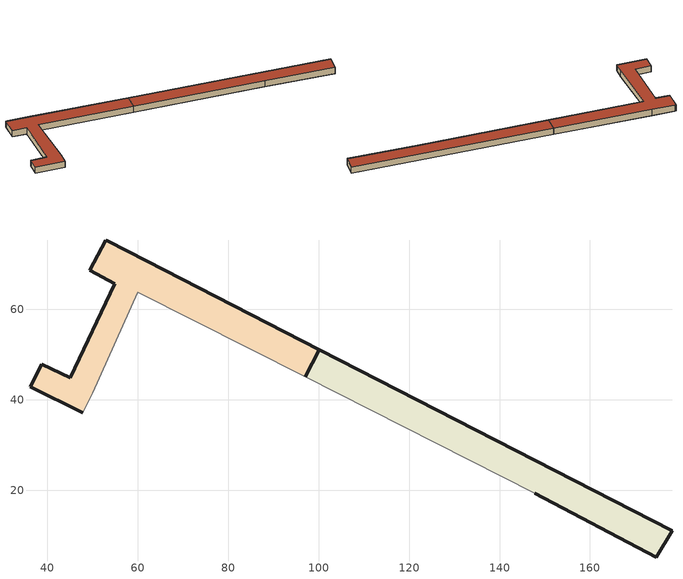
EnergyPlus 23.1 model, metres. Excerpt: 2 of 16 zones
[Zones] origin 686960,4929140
3b137a58e6341a56_F6_dwelling_0
 floor to 3b137a58e6341a56_F5_dwelling_0 (EU_floor_Construction): 174.68,5.21 178.19,10.96 100.11,51.07 97.01,45.03 147.74,19.35 z18
 wall outside (EU_wall_Construction): 97.01,45.03 100.11,51.07 178.19,10.96 174.68,5.21 147.74,19.35 z18:21
 wall adiabatic (EU_wall_Construction): 147.74,19.35 97.01,45.03 z18:21
 roof outside (EU_roof_Construction): 178.19,10.96 174.68,5.21 147.74,19.35 97.01,45.03 100.11,51.07 z21
3b137a58e6341a56_F6_dwelling_1
 floor to 3b137a58e6341a56_F5_dwelling_1 (EU_floor_Construction): 97.01,45.03 100.11,51.07 62.15,70.56 53.32,75.07 52.89,75.29 49.44,68.56 54.95,65.63 45.1,44.83 38.78,47.78 36.26,42.86 47.81,37.13 50.1,41.49 60,63.75 z18
 wall outside (EU_wall_Construction): 47.81,37.13 36.26,42.86 38.78,47.78 45.1,44.83 54.95,65.63 49.44,68.56 52.89,75.29 53.32,75.07 62.15,70.56 100.11,51.07 97.01,45.03 z18:21
 wall adiabatic (EU_wall_Construction): 97.01,45.03 60,63.75 50.1,41.49 47.81,37.13 z18:21
 roof outside (EU_roof_Construction): 100.11,51.07 97.01,45.03 60,63.75 50.1,41.49 47.81,37.13 36.26,42.86 38.78,47.78 45.1,44.83 54.95,65.63 49.44,68.56 52.89,75.29 53.32,75.07 62.15,70.56 z21
[Building]
EU S2 Campaign: North Axis=0; Terrain=City; Solar Distribution=FullExterior
[Site:Location]
Bologna: Latitude=44.5; Longitude=11.25; Time Zone=1; Elevation=37
[SizingPeriod:WeatherFileDays]
AnnualSizingPeriod: Begin Month=1; Begin Day of Month=1; End Month=12; End Day of Month=31; Day of Week for Start Day=Monday; Use Weather File Daylight Saving Period=No; Use Weather File Rain and Snow Indicators=No
[MATERIAL]
EU_InternalMass_Material: Roughness=MediumRough; Thickness=0.1; Conductivity=1; Density=1800; Specific Heat=900; Thermal Absorptance=0.9; Solar Absorptance=0.7; Visible Absorptance=0.7
[MATERIAL:NOMASS] Roughness=MediumRough; Thermal Absorptance=0.9; Solar Absorptance=0.7; Visible Absorptance=0.7
Name | Thermal Resistance
EU_wall_NoMass | 0.905828
EU_roof_NoMass | 0.37593
EU_floor_NoMass | 0.67114
[CONSTRUCTION]
EU_wall_Construction: EU_wall_NoMass
EU_roof_Construction: EU_roof_NoMass
EU_floor_Construction: EU_floor_NoMass
EU_InternalMass_Construction: EU_InternalMass_Material
[ZONE] Type=1; Multiplier=1; Ceiling Height=autocalculate; Floor Area=autocalculate; Part of Total Floor Area=Yes
Name | Volume
3b137a58e6341a56_F6_dwelling_0 | 1734.95
3b137a58e6341a56_F6_dwelling_1 | 1734.99
[INTERNALMASS] Construction=EU_InternalMass_Construction
Name | Zone or ZoneList | Surface Area
3b137a58e6341a56_F6_dwelling_0_EU_InternalMass | 3b137a58e6341a56_F6_dwelling_0 | 685.797
3b137a58e6341a56_F6_dwelling_1_EU_InternalMass | 3b137a58e6341a56_F6_dwelling_1 | 1049.14
[OTHEREQUIPMENT] Fuel Type=Electricity; Design Level Calculation Method=Watts/Area; Power per Zone Floor Area=1; Fraction Latent=0; Fraction Radiant=0; Fraction Lost=0; Carbon Dioxide Generation Rate=0; EndUse Subcategory=EU_Step8_InternalGains
Name | Zone or ZoneList or Space or SpaceList | Schedule
EU_Step8_InternalGain_3b137a58e6341a56_F6_dwelling_0_f000 | 3b137a58e6341a56_F6_dwelling_0 | EU_Step8_GainSchedule_3b137a58e6341a56_F6_dwelling_0_f000
EU_Step8_InternalGain_3b137a58e6341a56_F6_dwelling_1_f000 | 3b137a58e6341a56_F6_dwelling_1 | EU_Step8_GainSchedule_3b137a58e6341a56_F6_dwelling_1_f000
[ZONEVENTILATION:DESIGNFLOWRATE] Schedule=EU_AlwaysOn; Design Flow Rate Calculation Method=AirChanges/Hour; Air Changes per Hour=0.73129; Ventilation Type=Natural; Fan Pressure Rise=0; Fan Total Efficiency=1; Constant Term Coefficient=1; Temperature Term Coefficient=0; Velocity Term Coefficient=0; Velocity Squared Term Coefficient=0; Minimum Indoor Temperature=-100; Maximum Indoor Temperature=100; Delta Temperature=-100; Minimum Outdoor Temperature=-100; Maximum Outdoor Temperature=100; Maximum Wind Speed=40
Name | Zone or ZoneList or Space or SpaceList
EU_ConstantAir_3b137a58e6341a56_F6_dwelling_0 | 3b137a58e6341a56_F6_dwelling_0
EU_ConstantAir_3b137a58e6341a56_F6_dwelling_1 | 3b137a58e6341a56_F6_dwelling_1
[HVACTEMPLATE:ZONE:IDEALLOADSAIRSYSTEM] System Availability Schedule=EU_AlwaysOn; Maximum Heating Supply Air Temperature=50; Minimum Cooling Supply Air Temperature=13; Maximum Heating Supply Air Humidity Ratio=0.0156; Minimum Cooling Supply Air Humidity Ratio=0.0077; Heating Limit=NoLimit; Cooling Limit=NoLimit; Heating Availability Schedule=EU_AlwaysOn; Cooling Availability Schedule=EU_CoolingOff; Dehumidification Control Type=ConstantSensibleHeatRatio; Cooling Sensible Heat Ratio=0.7; Dehumidification Setpoint=60; Humidification Control Type=None; Humidification Setpoint=30; Outdoor Air Method=None; Outdoor Air Flow Rate per Person=0.00944; Outdoor Air Flow Rate per Zone Floor Area=0; Outdoor Air Flow Rate per Zone=0; Demand Controlled Ventilation Type=None; Outdoor Air Economizer Type=NoEconomizer; Heat Recovery Type=None; Sensible Heat Recovery Effectiveness=0.7; Latent Heat Recovery Effectiveness=0.65
Name | Template Thermostat
3b137a58e6341a56_F6_dwelling_0 | EU_HeatOnly_3b137a58e6341a56_F6_dwelling_0
3b137a58e6341a56_F6_dwelling_1 | EU_HeatOnly_3b137a58e6341a56_F6_dwelling_1
[SIZING:ZONE] Zone Cooling Design Supply Air Temperature Input Method=SupplyAirTemperature; Zone Cooling Design Supply Air Temperature=13; Zone Heating Design Supply Air Temperature Input Method=SupplyAirTemperature; Zone Heating Design Supply Air Temperature=50; Zone Cooling Design Supply Air Humidity Ratio=0.008; Zone Heating Design Supply Air Humidity Ratio=0.008; Cooling Design Air Flow Method=DesignDay; Cooling Design Air Flow Rate=0; Cooling Minimum Air Flow per Zone Floor Area=0.000762; Cooling Minimum Air Flow=0; Cooling Minimum Air Flow Fraction=0.2; Heating Design Air Flow Method=DesignDay; Heating Design Air Flow Rate=0; Heating Maximum Air Flow per Zone Floor Area=0.002032; Heating Maximum Air Flow=0.141576; Heating Maximum Air Flow Fraction=0.3; Account for Dedicated Outdoor Air System=No; Dedicated Outdoor Air System Control Strategy=NeutralSupplyAir; Dedicated Outdoor Air Low Setpoint Temperature for Design=autosize; Dedicated Outdoor Air High Setpoint Temperature for Design=autosize; Zone Load Sizing Method=Sensible Load Only No Latent Load; Zone Latent Cooling Design Supply Air Humidity Ratio Input Method=HumidityRatioDifference; Zone Cooling Design Supply Air Humidity Ratio Difference=0.005; Zone Latent Heating Design Supply Air Humidity Ratio Input Method=HumidityRatioDifference; Zone Humidification Design Supply Air Humidity Ratio Difference=0.005
3b137a58e6341a56_F6_dwelling_0; 3b137a58e6341a56_F6_dwelling_1
[SCHEDULE:CONSTANT]
Name | Hourly Value
EU_AlwaysOn | 1
EU_CoolingOff | 0
[SCHEDULE:FILE] Column Number=1; Rows to Skip at Top=0; Number of Hours of Data=8760; Column Separator=Comma; Interpolate to Timestep=No; Minutes per Item=60; Adjust Schedule for Daylight Savings=Yes
Name | File
EU_Step8_GainSchedule_3b137a58e6341a56_F6_dwelling_0_f000 | ../../schedules/3b137a58e6341a56/3b137a58e6341a56_F6_dwelling_0_f000_gain.csv
EU_Step8_GainSchedule_3b137a58e6341a56_F6_dwelling_1_f000 | ../../schedules/3b137a58e6341a56/3b137a58e6341a56_F6_dwelling_1_f000_gain.csv
